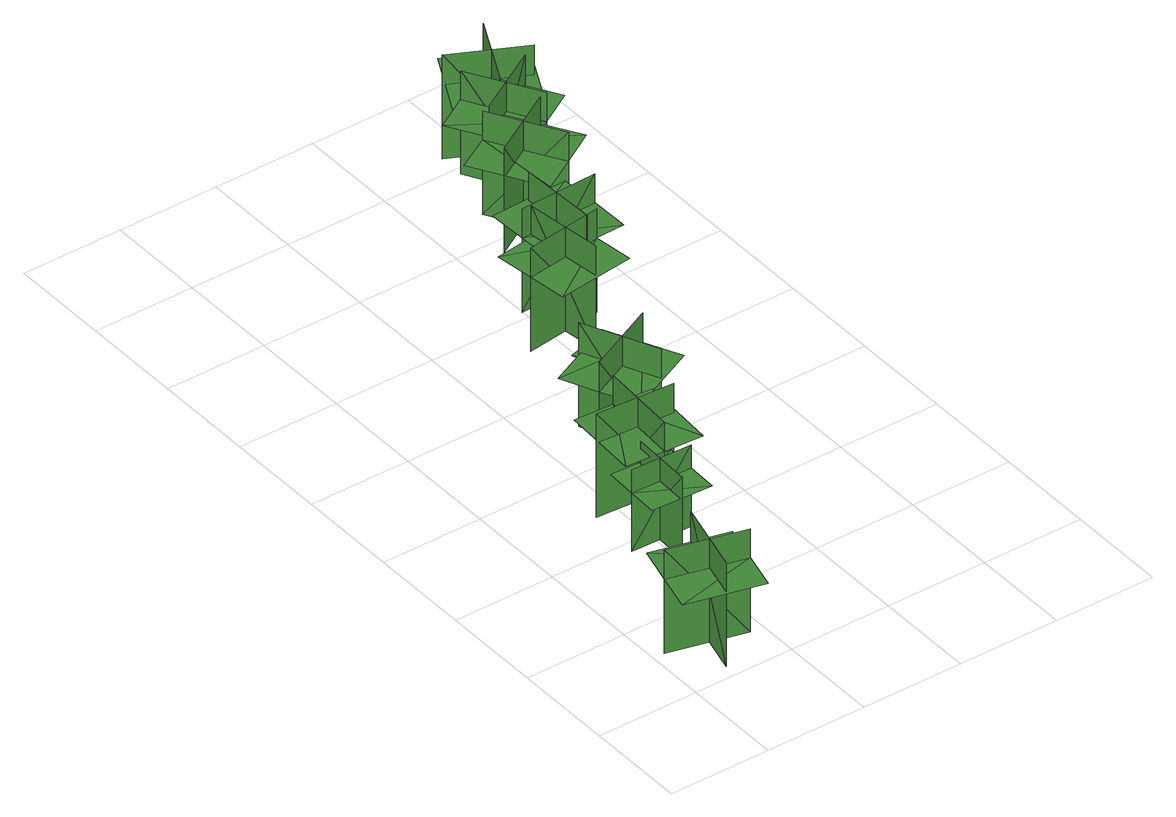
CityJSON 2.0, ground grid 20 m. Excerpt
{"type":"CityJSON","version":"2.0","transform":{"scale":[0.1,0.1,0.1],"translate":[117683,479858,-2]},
"CityObjects":{
"tree1":{"type":"SolitaryVegetationObject","geometry":[{"type":"MultiSurface","lod":"1","boundaries":[[[0,1,2]],[[0,2,3]],[[4,5,6]],[[4,6,7]],[[8,9,10]],[[8,10,11]],[[8,11,12]],[[8,12,13]]]}]},
"tree2":{"type":"SolitaryVegetationObject","geometry":[{"type":"MultiSurface","lod":"1","boundaries":[[[14,15,16]],[[14,16,17]],[[18,19,20]],[[18,20,21]],[[22,23,24]],[[22,24,25]],[[22,25,26]],[[22,26,27]]]}]},
"tree3":{"type":"SolitaryVegetationObject","geometry":[{"type":"MultiSurface","lod":"1","boundaries":[[[28,29,30]],[[28,30,31]],[[32,33,34]],[[32,34,35]],[[36,37,38]],[[36,38,39]],[[36,39,40]],[[36,40,41]]]}]},
"tree4":{"type":"SolitaryVegetationObject","geometry":[{"type":"MultiSurface","lod":"1","boundaries":[[[42,43,44]],[[42,44,45]],[[46,47,48]],[[46,48,49]],[[50,51,52]],[[50,52,53]],[[50,53,54]],[[50,54,55]]]}]},
"tree5":{"type":"SolitaryVegetationObject","geometry":[{"type":"MultiSurface","lod":"1","boundaries":[[[56,57,58]],[[56,58,59]],[[60,61,62]],[[60,62,63]],[[64,65,66]],[[64,66,67]],[[64,67,68]],[[64,68,69]]]}]},
"tree6":{"type":"SolitaryVegetationObject","geometry":[{"type":"MultiSurface","lod":"1","boundaries":[[[70,71,72]],[[70,72,73]],[[74,75,76]],[[74,76,77]],[[78,79,80]],[[78,80,81]],[[78,81,82]],[[78,82,83]]]}]},
"tree7":{"type":"SolitaryVegetationObject","geometry":[{"type":"MultiSurface","lod":"1","boundaries":[[[84,85,86]],[[84,86,87]],[[88,89,90]],[[88,90,91]],[[92,93,94]],[[92,94,95]],[[92,95,96]],[[92,96,97]]]}]},
"tree8":{"type":"SolitaryVegetationObject","geometry":[{"type":"MultiSurface","lod":"1","boundaries":[[[98,99,100]],[[98,100,101]],[[102,103,104]],[[102,104,105]],[[106,107,108]],[[106,108,109]],[[106,109,110]],[[106,110,111]]]}]},
"tree9":{"type":"SolitaryVegetationObject","geometry":[{"type":"MultiSurface","lod":"1","boundaries":[[[112,113,114]],[[112,114,115]],[[116,117,118]],[[116,118,119]],[[120,121,122]],[[120,122,123]],[[120,123,124]],[[120,124,125]]]}]},
"tree10":{"type":"SolitaryVegetationObject","geometry":[{"type":"MultiSurface","lod":"1","boundaries":[[[126,127,128]],[[126,128,129]],[[130,131,132]],[[130,132,133]],[[134,135,136]],[[134,136,137]],[[134,137,138]],[[134,138,139]]]}]},
"tree11":{"type":"SolitaryVegetationObject","geometry":[{"type":"MultiSurface","lod":"1","boundaries":[[[140,141,142]],[[140,142,143]],[[144,145,146]],[[144,146,147]],[[148,149,150]],[[148,150,151]],[[148,151,152]],[[148,152,153]]]}]},
"tree12":{"type":"SolitaryVegetationObject","geometry":[{"type":"MultiSurface","lod":"1","boundaries":[[[154,155,156]],[[154,156,157]],[[158,159,160]],[[158,160,161]],[[162,163,164]],[[162,164,165]],[[162,165,166]],[[162,166,167]]]}]},
"tree13":{"type":"SolitaryVegetationObject","geometry":[{"type":"MultiSurface","lod":"1","boundaries":[[[168,169,170]],[[168,170,171]],[[172,173,174]],[[172,174,175]],[[176,177,178]],[[176,178,179]],[[176,179,180]],[[176,180,181]]]}]}
},
"vertices":[
[83,26,9],[121,176,9],[121,176,224],[83,26,224],[172,78,9],[22,116,9],[22,116,224],[172,78,224],[172,78,164],[191,154,164],[41,191,164],[22,116,164],[3,41,164],[153,3,164],
[206,428,11],[201,306,11],[201,306,180],[206,428,180],[146,373,11],[267,369,11],[267,369,180],[146,373,180],[146,373,133],[144,313,133],[265,308,133],[267,369,133],[270,429,133],[148,434,133],
[310,475,10],[156,485,10],[156,485,225],[310,475,225],[243,553,10],[233,398,10],[233,398,225],[243,553,225],[243,553,165],[165,558,165],[156,403,165],[233,398,165],[310,393,165],[320,548,165],
[350,564,10],[284,704,10],[284,704,226],[350,564,226],[385,661,10],[245,595,10],[245,595,226],[385,661,226],[385,661,165],[352,731,165],[212,665,165],[245,595,165],[279,525,165],[419,591,165],
[349,730,15],[371,692,15],[371,692,77],[349,730,77],[341,702,15],[380,724,15],[380,724,77],[341,702,77],[341,702,60],[353,683,60],[391,705,60],[380,724,60],[368,743,60],[330,721,60],
[360,792,16],[402,805,16],[402,805,77],[360,792,77],[386,778,16],[373,820,16],[373,820,77],[386,778,77],[386,778,60],[407,784,60],[394,826,60],[373,820,60],[352,814,60],[365,771,60],
[436,860,7],[416,1013,7],[416,1013,223],[436,860,223],[499,941,7],[346,921,7],[346,921,223],[499,941,223],[499,941,162],[490,1018,162],[336,998,162],[346,921,162],[356,845,162],[509,864,162],
[469,1090,9],[474,935,9],[474,935,224],[469,1090,224],[398,1014,9],[553,1020,9],[553,1020,224],[398,1014,224],[398,1014,164],[401,937,164],[555,942,164],[553,1020,164],[550,1097,164],[395,1092,164],
[479,1085,18],[519,1104,18],[519,1104,80],[479,1085,80],[507,1075,18],[488,1115,18],[488,1115,80],[507,1075,80],[507,1075,62],[527,1084,62],[508,1124,62],[488,1115,62],[468,1106,62],[486,1066,62],
[512,1126,19],[546,1155,19],[546,1155,81],[512,1126,81],[542,1124,19],[513,1157,19],[513,1157,81],[542,1124,81],[542,1124,64],[559,1138,64],[530,1172,64],[513,1157,64],[496,1143,64],[525,1109,64],
[606,1242,11],[472,1163,11],[472,1163,227],[606,1242,227],[506,1268,11],[585,1135,11],[585,1135,227],[506,1268,227],[506,1268,167],[439,1229,167],[518,1096,167],[585,1135,167],[652,1175,167],[572,1308,167],
[526,1276,8],[659,1354,8],[659,1354,223],[526,1276,223],[625,1249,8],[547,1383,8],[547,1383,223],[625,1249,223],[625,1249,163],[692,1288,163],[614,1422,163],[547,1383,163],[480,1344,163],[558,1210,163],
[687,1367,7],[548,1436,7],[548,1436,223],[687,1367,223],[655,1465,7],[586,1326,7],[586,1326,223],[655,1465,223],[655,1465,162],[585,1499,162],[516,1361,162],[586,1326,162],[655,1292,162],[724,1430,162]
]}
